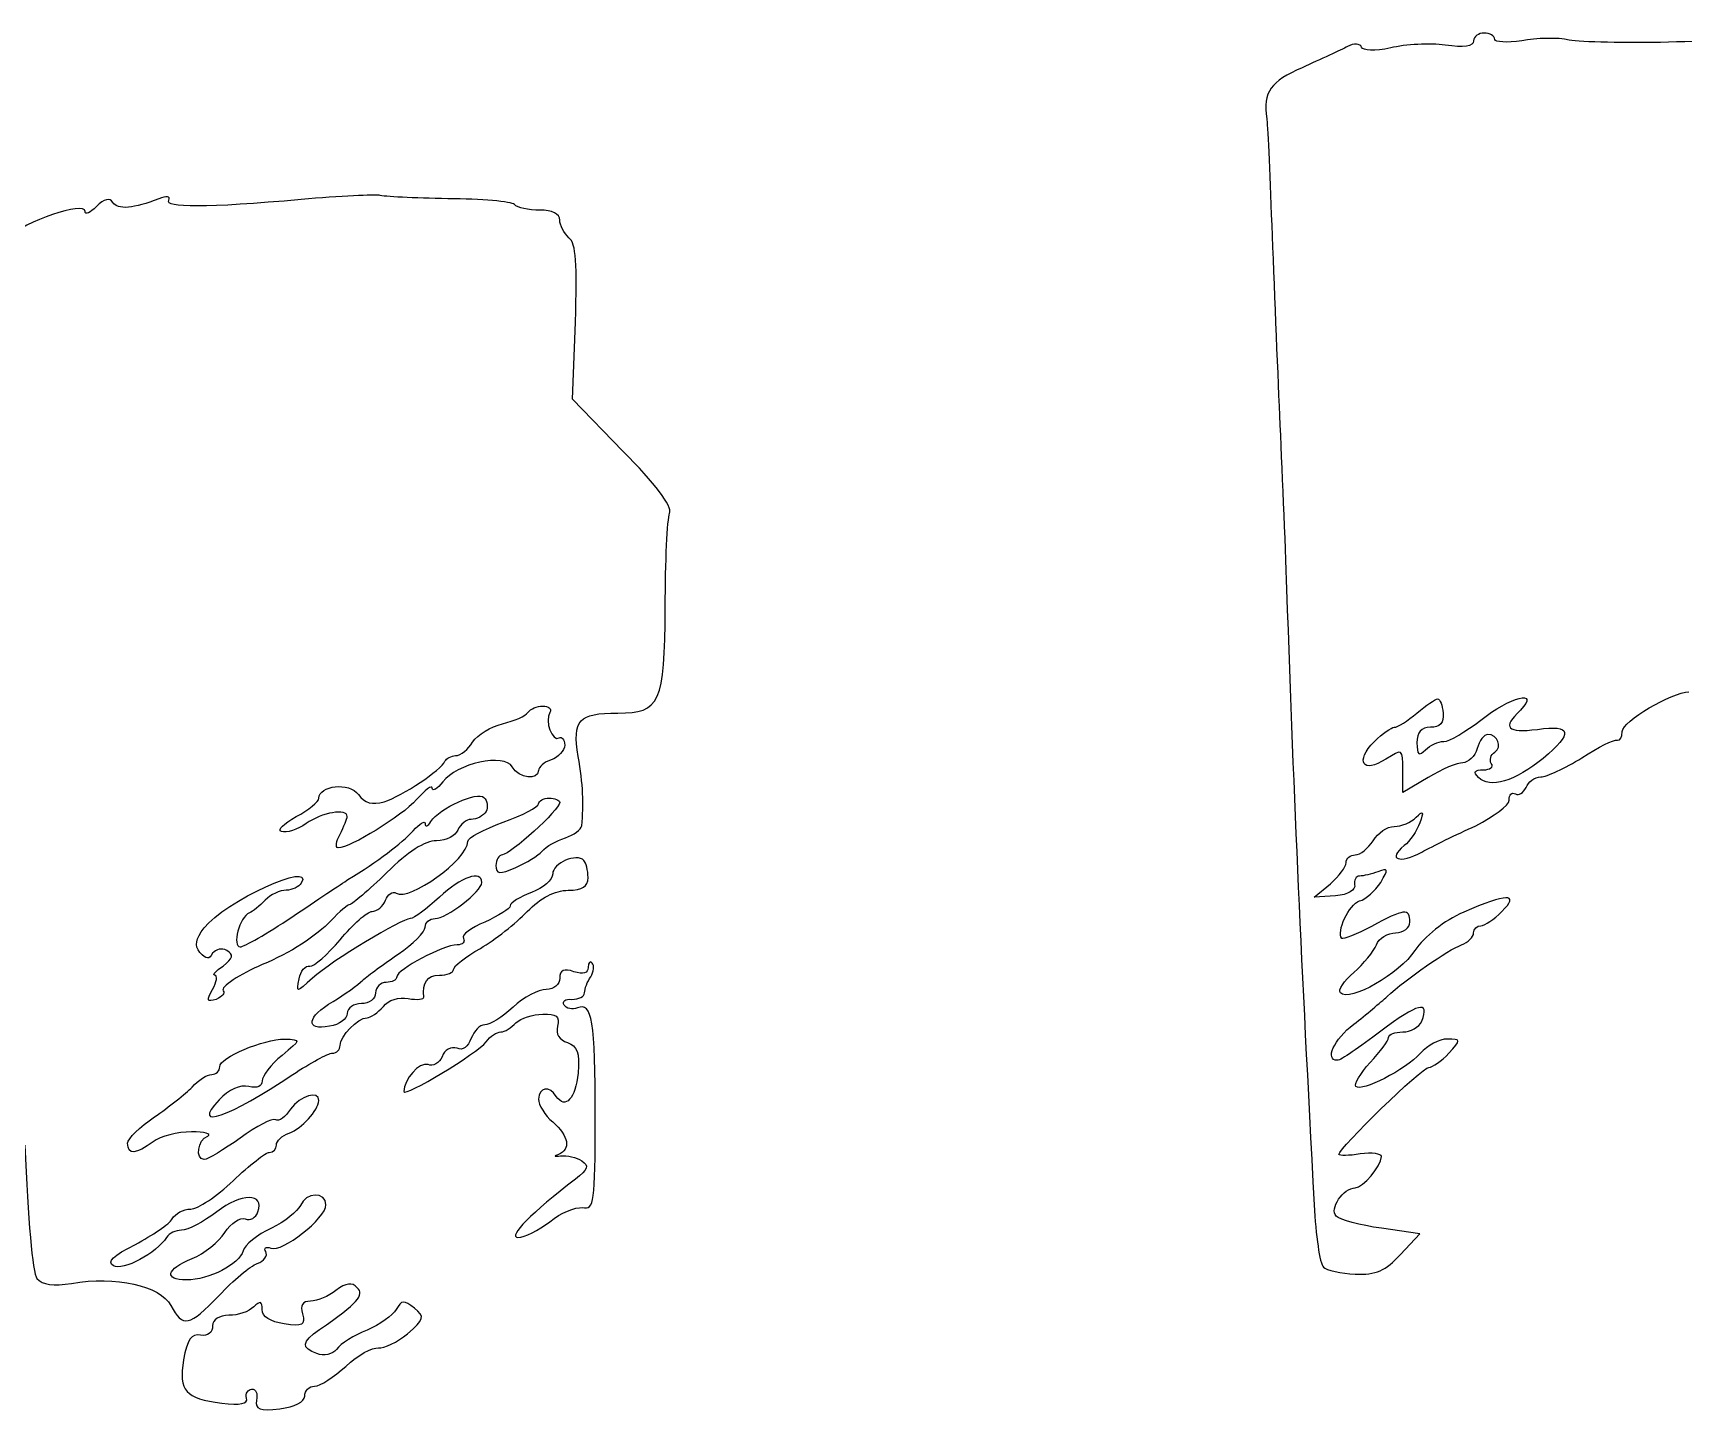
# Model space of a CAD drawing. Extents: x 0 to 69.4, y 0 to 30.3.
# Drawn here: x 38.764 to 42.81, y 3.654 to 7.03 of the extents above; entities that cross this region are included whole.
import ezdxf

# ---------------------------------------------------------------- set-up
doc = ezdxf.new("R2010")
doc.units = 0
doc.header["$MEASUREMENT"] = 0
doc.layers.get('0').update_dxf_attribs({"linetype": 'CONTINUOUS'})

msp = doc.modelspace()

# ---------------------------------------------------------------- linework, layer by layer
at = {"color": 0, "linetype": 'CONTINUOUS'}
for p, q in [((40.0862, 6.13297), (40.0932, 6.32221)), ((40.2094, 6.00624), (40.0862, 6.13297)), ((40.0307, 5.36572), (40.0307, 5.36572)), ((42.2196, 5.36399), (42.2196, 5.36399)), ((42.1207, 5.16954), (42.1207, 5.22336)), ((42.1832, 5.206), (42.1207, 5.16954)), ((39.8744, 5.12267), (39.8744, 5.12267)), ((41.9038, 4.91265), (41.9436, 4.94564)), ((41.9558, 4.91613), (41.9038, 4.91265)), ((40.1243, 4.74078), (40.1243, 4.74078)), ((42.1624, 4.08806), (42.0686, 4.10194)), ((42.1154, 4.03771), (42.1624, 4.08806)), ((39.5064, 3.94922), (39.5064, 3.94922))]:
    msp.add_line(p, q, dxfattribs=at)
for points in [[(42.02, 6.99571), (42.0165, 7.00439), (42.001, 7.00613), (41.9853, 6.99744)], [(42.2249, 7.00092), (42.1867, 7.00613), (42.1276, 7.00265), (42.0911, 6.99397)], [(42.2943, 7.01133), (42.2943, 6.99744), (42.27, 6.99397), (42.2249, 7.00092)], [(42.3203, 7.03043), (42.3064, 7.03043), (42.2943, 7.02175), (42.2943, 7.01133)], [(42.3464, 7.01481), (42.3464, 7.02349), (42.3342, 7.03043), (42.3203, 7.03043)], [(42.4124, 7.01133), (42.3758, 7.00613), (42.3464, 7.00786), (42.3464, 7.01481)], [(42.5286, 7.01307), (42.5008, 7.02001), (42.4471, 7.01828), (42.4124, 7.01133)], [(42.7717, 7.00786), (42.6675, 7.00613), (42.5581, 7.00786), (42.5286, 7.01307)], [(43.0581, 7.01307), (43.006, 7.01307), (42.8775, 7.01133), (42.7717, 7.00786)], [(41.9853, 6.99744), (41.9697, 6.98876), (41.9193, 6.96619), (41.8742, 6.94536)], [(42.0911, 6.99397), (42.0512, 6.98529), (42.0235, 6.98703), (42.02, 6.99571)], [(41.8742, 6.94536), (41.7961, 6.91238), (41.7788, 6.88633), (41.7874, 6.82042)], [(41.7874, 6.82042), (41.7892, 6.81347), (41.7943, 6.69542), (41.7996, 6.56)], [(38.8918, 6.59299), (38.8918, 6.61903), (38.7425, 6.56868), (38.7026, 6.52875)], [(38.9196, 6.60514), (38.904, 6.58951), (38.8918, 6.58431), (38.8918, 6.59299)], [(38.9596, 6.61556), (38.9526, 6.62771), (38.9388, 6.62424), (38.9196, 6.60514)], [(39.0724, 6.62424), (39.0117, 6.59993), (38.9717, 6.59646), (38.9596, 6.61556)], [(39.0967, 6.62076), (39.1019, 6.63118), (39.0915, 6.63118), (39.0724, 6.62424)], [(39.4214, 6.6225), (39.1904, 6.60167), (39.0846, 6.60167), (39.0967, 6.62076)], [(39.6124, 6.63292), (39.6036, 6.63465), (39.5168, 6.63118), (39.4214, 6.6225)], [(39.7807, 6.62424), (39.6974, 6.62597), (39.6228, 6.62944), (39.6124, 6.63292)], [(39.9439, 6.61035), (39.9369, 6.61729), (39.8622, 6.62424), (39.7807, 6.62424)], [(40.0064, 6.59646), (39.9786, 6.59646), (39.9508, 6.60167), (39.9439, 6.61035)], [(40.055, 6.57215), (40.055, 6.58778), (40.0358, 6.59646), (40.0064, 6.59646)], [(40.0775, 6.52875), (40.0654, 6.53917), (40.055, 6.56), (40.055, 6.57215)], [(41.7996, 6.56), (41.8047, 6.42285), (41.8135, 6.21283), (41.8186, 6.09304)], [(40.0932, 6.32221), (40.0983, 6.46451), (40.0949, 6.51486), (40.0775, 6.52875)], [(41.8186, 6.09304), (41.8239, 5.97325), (41.8325, 5.78233), (41.836, 5.66775)], [(40.324, 5.85351), (40.331, 5.87088), (40.2893, 5.92638), (40.2094, 6.00624)], [(40.3136, 5.62261), (40.3136, 5.73546), (40.3187, 5.83963), (40.324, 5.85351)], [(41.836, 5.66775), (41.8551, 5.12267), (41.8707, 4.76856), (41.9038, 4.15924)], [(40.1972, 5.36399), (40.3014, 5.36399), (40.3118, 5.38829), (40.3136, 5.62261)], [(42.3117, 5.34663), (42.3828, 5.40392), (42.4592, 5.42301), (42.4089, 5.37093)], [(39.9768, 5.36572), (39.9838, 5.3744), (39.9994, 5.38135), (40.0133, 5.38135)], [(40.0133, 5.38135), (40.0272, 5.38135), (40.0358, 5.3744), (40.0307, 5.36572)], [(42.1554, 5.36399), (42.1779, 5.38308), (42.2006, 5.39871), (42.2057, 5.39871)], [(42.2057, 5.39871), (42.2126, 5.39871), (42.2179, 5.38308), (42.2196, 5.36399)], [(42.6587, 5.31885), (42.6587, 5.34315), (42.7803, 5.41607), (42.8219, 5.41607)], [(39.9143, 5.33794), (39.9439, 5.34489), (39.9717, 5.35704), (39.9768, 5.36572)], [(40.0307, 5.36572), (40.0168, 5.34489), (40.0376, 5.29281), (40.0532, 5.30322)], [(40.1001, 5.25808), (40.0862, 5.34836), (40.1001, 5.36399), (40.1972, 5.36399)], [(42.0999, 5.32926), (42.1085, 5.32926), (42.1328, 5.34489), (42.1554, 5.36399)], [(42.2196, 5.36399), (42.2214, 5.33968), (42.2126, 5.32926), (42.1883, 5.32926)], [(42.2214, 5.29454), (42.2353, 5.29454), (42.2751, 5.31885), (42.3117, 5.34663)], [(42.4089, 5.37093), (42.3637, 5.32753), (42.3758, 5.31538), (42.4506, 5.32406)], [(39.8414, 5.29281), (39.8536, 5.3119), (39.8865, 5.331), (39.9143, 5.33794)], [(40.0532, 5.30322), (40.0601, 5.30669), (40.0671, 5.29975), (40.0671, 5.28586)], [(42.0512, 5.29454), (42.0703, 5.31364), (42.0929, 5.32926), (42.0999, 5.32926)], [(42.1883, 5.32926), (42.1658, 5.32926), (42.1554, 5.31711), (42.1554, 5.29107)], [(42.329, 5.3119), (42.3203, 5.3119), (42.3082, 5.29628), (42.3029, 5.27718)], [(42.3464, 5.2685), (42.3654, 5.28065), (42.3533, 5.3119), (42.329, 5.3119)], [(42.4506, 5.32406), (42.5356, 5.33621), (42.539, 5.31538), (42.4644, 5.25288)], [(42.6467, 5.29801), (42.6536, 5.29628), (42.6587, 5.30496), (42.6587, 5.31885)], [(39.9386, 5.23204), (39.9196, 5.26676), (39.8015, 5.24072), (39.7685, 5.19558)], [(39.7737, 5.24593), (39.7772, 5.25288), (39.7893, 5.25982), (39.7997, 5.25982)], [(39.7997, 5.25982), (39.8119, 5.25982), (39.831, 5.27544), (39.8414, 5.29281)], [(40.0671, 5.28586), (40.0671, 5.27197), (40.0515, 5.25635), (40.0342, 5.2494)], [(42.079, 5.25114), (42.0235, 5.21468), (42.0026, 5.24593), (42.0512, 5.29454)], [(42.1207, 5.22336), (42.1207, 5.27718), (42.1207, 5.27718), (42.079, 5.25114)], [(42.1554, 5.29107), (42.1554, 5.26156), (42.1606, 5.25808), (42.1762, 5.27371)], [(42.1762, 5.27371), (42.1883, 5.28586), (42.2075, 5.29454), (42.2214, 5.29454)], [(42.3029, 5.27718), (42.2978, 5.25808), (42.2804, 5.24246), (42.2682, 5.24246)], [(42.3376, 5.24072), (42.3325, 5.2494), (42.336, 5.26156), (42.3464, 5.2685)], [(42.5599, 5.25461), (42.5997, 5.28065), (42.6379, 5.29975), (42.6467, 5.29801)], [(39.6244, 5.14697), (39.6696, 5.16086), (39.765, 5.2251), (39.7737, 5.24593)], [(40.0029, 5.22336), (40.0029, 5.19906), (39.9543, 5.20426), (39.9386, 5.23204)], [(40.0342, 5.2494), (40.0168, 5.24419), (40.0029, 5.23204), (40.0029, 5.22336)], [(40.1088, 5.08794), (40.114, 5.14003), (40.1122, 5.19038), (40.1001, 5.25808)], [(42.2682, 5.24246), (42.2543, 5.24246), (42.2161, 5.22683), (42.1832, 5.206)], [(42.3064, 5.206), (42.2925, 5.21989), (42.296, 5.2251), (42.3186, 5.2251)], [(42.4644, 5.25288), (42.3967, 5.19732), (42.3342, 5.17822), (42.3064, 5.206)], [(42.3186, 5.2251), (42.3342, 5.2251), (42.3446, 5.23204), (42.3376, 5.24072)], [(42.4592, 5.20774), (42.4731, 5.20774), (42.5182, 5.22857), (42.5599, 5.25461)], [(39.4647, 5.15565), (39.4647, 5.1869), (39.5394, 5.19558), (39.5619, 5.16433)], [(39.7425, 5.17996), (39.7425, 5.18864), (39.7251, 5.17649), (39.7043, 5.15218)], [(39.7685, 5.19558), (39.7546, 5.17822), (39.7425, 5.17128), (39.7425, 5.17996)], [(42.3967, 5.16607), (42.4054, 5.16086), (42.4158, 5.16781), (42.4228, 5.18169)], [(42.4228, 5.18169), (42.4279, 5.19558), (42.4436, 5.20774), (42.4592, 5.20774)], [(39.4092, 5.11051), (39.4388, 5.12614), (39.4647, 5.14697), (39.4647, 5.15565)], [(39.7043, 5.15218), (39.6661, 5.11051), (39.5429, 5.03413), (39.5117, 5.03413)], [(39.5619, 5.16433), (39.5776, 5.1435), (39.595, 5.13829), (39.6244, 5.14697)], [(39.739, 5.09836), (39.7599, 5.13135), (39.8536, 5.17301), (39.8692, 5.15739)], [(39.8692, 5.15739), (39.8779, 5.14871), (39.8796, 5.13308), (39.8744, 5.12267)], [(40.055, 5.14524), (40.055, 5.12788), (39.9335, 5.01676), (39.9143, 5.01676)], [(39.9161, 5.09663), (39.9647, 5.11399), (40.0029, 5.13482), (40.0029, 5.14176)], [(40.0029, 5.14176), (40.0029, 5.14871), (40.015, 5.15565), (40.0289, 5.15565)], [(40.0289, 5.15565), (40.0428, 5.15565), (40.055, 5.15044), (40.055, 5.14524)], [(42.2994, 5.08794), (42.3446, 5.11051), (42.3811, 5.13829), (42.3811, 5.15044)], [(42.3811, 5.15044), (42.3811, 5.16433), (42.3881, 5.17128), (42.3967, 5.16607)], [(39.3728, 5.07406), (39.3624, 5.07753), (39.3779, 5.09315), (39.4092, 5.11051)], [(39.5342, 5.11051), (39.5342, 5.13135), (39.4717, 5.12093), (39.4335, 5.09315)], [(39.5168, 5.06711), (39.5256, 5.08621), (39.5342, 5.10531), (39.5342, 5.11051)], [(39.6956, 5.07579), (39.7112, 5.09315), (39.7251, 5.10183), (39.7251, 5.09315)], [(39.7251, 5.09315), (39.7251, 5.08447), (39.7321, 5.08621), (39.739, 5.09836)], [(39.8379, 5.10357), (39.8258, 5.10357), (39.8119, 5.09142), (39.805, 5.07753)], [(39.8744, 5.12267), (39.8675, 5.11225), (39.8518, 5.10357), (39.8379, 5.10357)], [(42.0999, 5.08621), (42.1172, 5.08621), (42.1415, 5.09663), (42.1536, 5.10878)], [(42.1536, 5.10878), (42.171, 5.12614), (42.1728, 5.12267), (42.1624, 5.09489)], [(39.4335, 5.09315), (39.4126, 5.07926), (39.3849, 5.06885), (39.3728, 5.07406)], [(39.5117, 5.03413), (39.5047, 5.03413), (39.5064, 5.04975), (39.5168, 5.06711)], [(39.536, 4.95606), (39.6089, 5.00114), (39.6678, 5.04454), (39.6956, 5.07579)], [(39.805, 5.07753), (39.7997, 5.06364), (39.7772, 5.05149), (39.7529, 5.05149)], [(39.8293, 5.04975), (39.8293, 5.05843), (39.8692, 5.07926), (39.9161, 5.09663)], [(40.0115, 5.02544), (40.0219, 5.0376), (40.0463, 5.05149), (40.0689, 5.05843)], [(40.0689, 5.05843), (40.0897, 5.06538), (40.1071, 5.07926), (40.1088, 5.08794)], [(42.0478, 5.05149), (42.0599, 5.07058), (42.0825, 5.08621), (42.0999, 5.08621)], [(42.1624, 5.09489), (42.1554, 5.07579), (42.1381, 5.04975), (42.1242, 5.03933)], [(42.1675, 5.02371), (42.1936, 5.0376), (42.2526, 5.06711), (42.2994, 5.08794)], [(39.7529, 5.05149), (39.7251, 5.05149), (39.6817, 5.02371), (39.6314, 4.97336)], [(39.6539, 4.92307), (39.6869, 4.90224), (39.8293, 5.00461), (39.8293, 5.04975)], [(39.9143, 5.01676), (39.9057, 5.01676), (39.8987, 5.00461), (39.8987, 4.99072)], [(39.9474, 4.98551), (39.9733, 4.99767), (40.0029, 5.01503), (40.0115, 5.02544)], [(40.114, 5.00288), (40.0967, 5.02197), (40.0376, 4.99593), (40.0376, 4.96994)], [(41.9818, 4.99767), (41.9818, 5.00808), (41.9922, 5.01676), (42.0044, 5.01676)], [(42.0044, 5.01676), (42.0165, 5.01676), (42.0356, 5.03239), (42.0478, 5.05149)], [(42.1242, 5.03933), (42.0825, 5.00461), (42.1119, 4.99419), (42.1675, 5.02371)], [(39.1835, 4.838), (39.2339, 4.90224), (39.4561, 5.00461), (39.4214, 4.94738)], [(39.864, 4.94911), (39.864, 4.98031), (39.8136, 4.963), (39.7599, 4.91265)], [(39.8987, 4.99072), (39.8987, 4.96994), (39.9074, 4.96821), (39.9474, 4.98551)], [(40.1243, 4.96126), (40.1243, 4.97857), (40.1192, 4.99767), (40.114, 5.00288)], [(41.9436, 4.94564), (41.9644, 4.96474), (41.9818, 4.98725), (41.9818, 4.99767)], [(42.0668, 4.94911), (42.086, 4.98204), (42.086, 4.98551), (42.0599, 4.9751)], [(39.4214, 4.94738), (39.4161, 4.93869), (39.3987, 4.93001), (39.3849, 4.93001)], [(39.3987, 4.86404), (39.4596, 4.90571), (39.5203, 4.94564), (39.536, 4.95606)], [(39.6314, 4.97336), (39.5862, 4.93001), (39.5464, 4.89529), (39.5411, 4.89529)], [(39.7494, 4.86057), (39.7772, 4.86057), (39.864, 4.92654), (39.864, 4.94911)], [(40.0376, 4.96994), (40.0376, 4.95606), (40.015, 4.93522), (39.9856, 4.92481)], [(40.0758, 4.93001), (40.1106, 4.93001), (40.1243, 4.93869), (40.1243, 4.96126)], [(42.0026, 4.9439), (42.0061, 4.93001), (41.9871, 4.9196), (41.9558, 4.91613)], [(42.0149, 4.96474), (42.0061, 4.96474), (42.001, 4.95432), (42.0026, 4.9439)], [(42.0599, 4.9751), (42.0443, 4.96994), (42.0235, 4.96474), (42.0149, 4.96474)], [(42.0149, 4.90397), (42.0304, 4.90744), (42.0529, 4.92828), (42.0668, 4.94911)], [(39.3328, 4.90571), (39.3207, 4.89182), (39.3015, 4.87793), (39.2946, 4.87446)], [(39.3849, 4.93001), (39.3693, 4.93001), (39.3467, 4.9196), (39.3328, 4.90571)], [(39.5411, 4.89529), (39.536, 4.89529), (39.5151, 4.87793), (39.4943, 4.85536)], [(39.595, 4.87793), (39.6071, 4.87793), (39.6228, 4.89008), (39.6279, 4.90571)], [(39.6279, 4.90571), (39.6332, 4.9196), (39.6453, 4.92828), (39.6539, 4.92307)], [(39.7599, 4.91265), (39.7286, 4.88488), (39.6974, 4.86057), (39.6886, 4.86057)], [(39.9856, 4.92481), (39.9578, 4.91439), (39.9335, 4.89876), (39.9335, 4.89182)], [(39.9751, 4.87793), (40.0081, 4.91092), (40.0428, 4.93001), (40.0758, 4.93001)], [(41.9714, 4.81196), (41.9575, 4.82758), (41.9887, 4.89529), (42.0149, 4.90397)], [(42.3637, 4.87793), (42.4089, 4.92307), (42.3758, 4.92307), (42.27, 4.87619)], [(39.2946, 4.87446), (39.2703, 4.86578), (39.2513, 4.79113), (39.2721, 4.79113)], [(39.2721, 4.79113), (39.2807, 4.79113), (39.3381, 4.82411), (39.3987, 4.86404)], [(39.4943, 4.85536), (39.4596, 4.8189), (39.3936, 4.7755), (39.3258, 4.74772)], [(39.6886, 4.86057), (39.6678, 4.86057), (39.4978, 4.75814), (39.4492, 4.71474)], [(39.5168, 4.80849), (39.5481, 4.84668), (39.5828, 4.87793), (39.595, 4.87793)], [(39.7251, 4.83974), (39.7251, 4.85015), (39.7356, 4.86057), (39.7494, 4.86057)], [(39.8606, 4.78765), (39.8953, 4.80849), (39.9474, 4.84842), (39.9751, 4.87793)], [(39.9335, 4.89182), (39.9335, 4.88488), (39.9057, 4.86751), (39.871, 4.85189)], [(42.1381, 4.85189), (42.1381, 4.88661), (42.1242, 4.88488), (42.0443, 4.84147)], [(42.27, 4.87619), (42.2214, 4.85536), (42.1744, 4.81717), (42.1501, 4.78244)], [(42.3117, 4.84321), (42.3221, 4.84321), (42.3446, 4.85883), (42.3637, 4.87793)], [(39.1731, 4.77724), (39.1592, 4.7946), (39.1626, 4.81022), (39.1835, 4.838)], [(39.6592, 4.77376), (39.6956, 4.79807), (39.7251, 4.82758), (39.7251, 4.83974)], [(39.871, 4.85189), (39.8379, 4.838), (39.8136, 4.82064), (39.8189, 4.81196)], [(42.0443, 4.84147), (42.0079, 4.82238), (41.9749, 4.80849), (41.9714, 4.81196)], [(42.0564, 4.79633), (42.0617, 4.81196), (42.0842, 4.82585), (42.1033, 4.82585)], [(42.1033, 4.82585), (42.1224, 4.82585), (42.1381, 4.838), (42.1381, 4.85189)], [(42.2647, 4.79633), (42.2804, 4.80154), (42.2943, 4.81543), (42.2943, 4.82585)], [(42.2943, 4.82585), (42.2943, 4.83453), (42.3029, 4.84321), (42.3117, 4.84321)], [(39.2043, 4.7755), (39.1957, 4.75988), (39.1888, 4.75988), (39.1731, 4.77724)], [(39.239, 4.78244), (39.2269, 4.78939), (39.2131, 4.78592), (39.2043, 4.7755)], [(39.2304, 4.74425), (39.2547, 4.76335), (39.2564, 4.77203), (39.239, 4.78244)], [(39.4422, 4.74425), (39.4526, 4.74251), (39.4856, 4.77203), (39.5168, 4.80849)], [(39.8032, 4.79633), (39.7703, 4.79633), (39.6557, 4.73557), (39.6557, 4.71821)], [(39.7946, 4.73557), (39.7946, 4.74425), (39.824, 4.76682), (39.8606, 4.78765)], [(39.8189, 4.81196), (39.824, 4.80328), (39.8171, 4.79633), (39.8032, 4.79633)], [(42.1501, 4.78244), (42.1137, 4.72515), (41.9906, 4.65571), (41.9679, 4.67828)], [(42.001, 4.72863), (42.0251, 4.74946), (42.0494, 4.78071), (42.0564, 4.79633)], [(42.0825, 4.6696), (42.1293, 4.713), (42.2318, 4.78418), (42.2647, 4.79633)], [(39.2096, 4.72168), (39.2026, 4.72168), (39.2112, 4.7321), (39.2304, 4.74425)], [(39.3258, 4.74772), (39.2721, 4.72515), (39.2217, 4.69217), (39.2304, 4.68349)], [(39.4161, 4.713), (39.4196, 4.7321), (39.4318, 4.74599), (39.4422, 4.74425)], [(39.5724, 4.70953), (39.5846, 4.72168), (39.6244, 4.74946), (39.6592, 4.77376)], [(39.7599, 4.72168), (39.7789, 4.72168), (39.7946, 4.72863), (39.7946, 4.73557)], [(40.0897, 4.73036), (40.0654, 4.73904), (40.055, 4.73383), (40.055, 4.71474)], [(40.1243, 4.74078), (40.1243, 4.72689), (40.1122, 4.72342), (40.0897, 4.73036)], [(40.1347, 4.75119), (40.1296, 4.75814), (40.1243, 4.75293), (40.1243, 4.74078)], [(40.1312, 4.71821), (40.1382, 4.73036), (40.14, 4.74599), (40.1347, 4.75119)], [(39.2043, 4.68696), (39.2147, 4.70606), (39.2165, 4.72168), (39.2096, 4.72168)], [(39.4492, 4.71474), (39.4092, 4.67828), (39.4092, 4.67828), (39.4161, 4.713)], [(39.4994, 4.65744), (39.5272, 4.67481), (39.5603, 4.69738), (39.5724, 4.70953)], [(39.6297, 4.70432), (39.6158, 4.70432), (39.6036, 4.69217), (39.6036, 4.67828)], [(39.6557, 4.71821), (39.6557, 4.70953), (39.6436, 4.70432), (39.6297, 4.70432)], [(39.7217, 4.66786), (39.7182, 4.70432), (39.7303, 4.72168), (39.7599, 4.72168)], [(40.055, 4.71474), (40.055, 4.69911), (40.0411, 4.68696), (40.0219, 4.68696)], [(40.1157, 4.67828), (40.1157, 4.68869), (40.1226, 4.70606), (40.1312, 4.71821)], [(41.9679, 4.67828), (41.961, 4.68522), (41.9767, 4.70779), (42.001, 4.72863)], [(39.2131, 4.66265), (39.1904, 4.65571), (39.1888, 4.65918), (39.2043, 4.68696)], [(39.2304, 4.68349), (39.2356, 4.67828), (39.2286, 4.6696), (39.2131, 4.66265)], [(39.4908, 4.59668), (39.43, 4.58453), (39.4353, 4.62099), (39.4994, 4.65744)], [(39.6036, 4.67828), (39.6036, 4.66439), (39.5881, 4.65224), (39.5689, 4.65224)], [(39.6228, 4.64529), (39.6349, 4.66092), (39.6608, 4.6696), (39.6835, 4.66439)], [(39.6835, 4.66439), (39.706, 4.66092), (39.7233, 4.66265), (39.7217, 4.66786)], [(40.0219, 4.68696), (40.0029, 4.68696), (39.9664, 4.66786), (39.9404, 4.64356)], [(40.0654, 4.64876), (40.0601, 4.65744), (40.0689, 4.66439), (40.0844, 4.66265)], [(40.0844, 4.66265), (40.1018, 4.66265), (40.1157, 4.6696), (40.1157, 4.67828)], [(40.1417, 4.37278), (40.1417, 4.61231), (40.1347, 4.65571), (40.0983, 4.64182)], [(42.001, 4.60189), (42.0304, 4.62446), (42.0668, 4.65571), (42.0825, 4.6696)], [(42.1675, 4.60883), (42.1867, 4.66092), (42.1589, 4.65397), (42.0668, 4.58453)], [(39.5342, 4.62793), (39.5342, 4.61578), (39.5151, 4.60015), (39.4908, 4.59668)], [(39.5168, 4.54981), (39.5168, 4.57238), (39.5603, 4.61751), (39.5828, 4.61751)], [(39.5689, 4.65224), (39.5499, 4.65224), (39.5342, 4.64182), (39.5342, 4.62793)], [(39.5828, 4.61751), (39.5915, 4.61751), (39.6089, 4.62967), (39.6228, 4.64529)], [(39.9404, 4.64356), (39.9143, 4.61925), (39.8831, 4.60015), (39.871, 4.60015)], [(39.9474, 4.60536), (39.9594, 4.61578), (39.989, 4.62619), (40.0133, 4.62619)], [(40.0133, 4.62619), (40.0463, 4.62793), (40.055, 4.62099), (40.0497, 4.59668)], [(40.0983, 4.64182), (40.0862, 4.63661), (40.0706, 4.64008), (40.0654, 4.64876)], [(39.871, 4.60015), (39.8588, 4.60015), (39.8449, 4.58453), (39.8379, 4.56717)], [(39.8744, 4.55849), (39.8849, 4.57238), (39.9004, 4.58279), (39.9108, 4.58279)], [(39.9108, 4.58279), (39.9196, 4.58279), (39.9369, 4.59321), (39.9474, 4.60536)], [(40.0497, 4.59668), (40.0446, 4.57758), (40.0532, 4.56369), (40.074, 4.55675)], [(41.961, 4.51335), (41.9281, 4.51335), (41.9524, 4.56543), (42.001, 4.60189)], [(42.0668, 4.58453), (42.0149, 4.5446), (41.9679, 4.51335), (41.961, 4.51335)], [(42.086, 4.5689), (42.086, 4.57758), (42.1015, 4.58279), (42.1207, 4.58279)], [(42.1207, 4.58279), (42.1397, 4.58279), (42.1606, 4.59494), (42.1675, 4.60883)], [(39.2217, 4.49772), (39.2217, 4.52029), (39.3293, 4.56543), (39.3814, 4.56543)], [(39.3814, 4.56543), (39.4214, 4.56369), (39.4214, 4.56369), (39.3744, 4.5255)], [(39.4978, 4.53071), (39.5082, 4.53071), (39.5168, 4.53939), (39.5168, 4.54981)], [(39.6731, 4.43701), (39.6731, 4.42139), (39.8536, 4.53071), (39.8744, 4.55849)], [(39.8032, 4.54286), (39.7893, 4.54807), (39.7719, 4.53939), (39.7668, 4.52203)], [(39.8379, 4.56717), (39.831, 4.54633), (39.8171, 4.53592), (39.8032, 4.54286)], [(40.074, 4.55675), (40.0983, 4.54807), (40.1036, 4.53244), (40.1001, 4.48215)], [(42.0408, 4.50814), (42.0651, 4.53418), (42.086, 4.56196), (42.086, 4.5689)], [(42.23, 4.56543), (42.211, 4.56543), (42.1814, 4.54981), (42.164, 4.53071)], [(42.2335, 4.53071), (42.2647, 4.56369), (42.2631, 4.56543), (42.23, 4.56543)], [(39.2026, 4.47868), (39.2131, 4.47868), (39.2217, 4.48736), (39.2217, 4.49772)], [(39.3744, 4.5255), (39.3467, 4.50293), (39.3258, 4.47521), (39.3258, 4.46306)], [(39.4006, 4.47868), (39.4439, 4.5064), (39.4874, 4.53071), (39.4978, 4.53071)], [(39.7321, 4.50293), (39.7112, 4.50988), (39.6731, 4.46653), (39.6731, 4.43701)], [(39.7668, 4.52203), (39.7599, 4.5064), (39.7442, 4.49772), (39.7321, 4.50293)], [(41.9644, 4.2825), (41.9644, 4.29812), (42.1675, 4.49604), (42.1849, 4.49604)], [(42.0061, 4.44917), (42.001, 4.45437), (42.0165, 4.48042), (42.0408, 4.50814)], [(42.164, 4.53071), (42.1258, 4.4891), (42.02, 4.43528), (42.0061, 4.44917)], [(42.1849, 4.49604), (42.1936, 4.49604), (42.2161, 4.51161), (42.2335, 4.53071)], [(39.22, 4.41618), (39.1487, 4.33979), (39.246, 4.37451), (39.4006, 4.47868)], [(39.154, 4.44743), (39.1696, 4.46479), (39.1904, 4.47868), (39.2026, 4.47868)], [(39.2929, 4.44917), (39.2721, 4.45437), (39.2443, 4.44222), (39.22, 4.41618)], [(39.3258, 4.46306), (39.3258, 4.44917), (39.3138, 4.44396), (39.2929, 4.44917)], [(40.0463, 4.42486), (40.0307, 4.45264), (40.0029, 4.44743), (40.0029, 4.41792)], [(40.1001, 4.48215), (40.0932, 4.41965), (40.0689, 4.39187), (40.0463, 4.42486)], [(39.0619, 4.37451), (39.0967, 4.39882), (39.1383, 4.43181), (39.154, 4.44743)], [(39.3918, 4.33458), (39.4231, 4.34674), (39.4631, 4.39014), (39.4647, 4.41444)], [(39.4647, 4.41444), (39.4647, 4.44049), (39.4196, 4.4266), (39.3953, 4.39361)], [(40.0029, 4.41792), (40.0029, 4.40403), (40.0185, 4.37799), (40.0376, 4.36236)], [(38.996, 4.31028), (38.996, 4.32069), (39.0256, 4.35021), (39.0619, 4.37451)], [(39.3589, 4.36757), (39.3501, 4.37278), (39.3119, 4.35194), (39.2721, 4.32243)], [(39.3953, 4.39361), (39.3832, 4.37451), (39.3658, 4.36236), (39.3589, 4.36757)], [(40.1106, 4.15229), (40.14, 4.14708), (40.1417, 4.16444), (40.1417, 4.37278)], [(39.1522, 4.33806), (39.1193, 4.33806), (39.0758, 4.32764), (39.0585, 4.31375)], [(39.1922, 4.32764), (39.2026, 4.33285), (39.1853, 4.33806), (39.1522, 4.33806)], [(39.3606, 4.30507), (39.3606, 4.31549), (39.3744, 4.32937), (39.3918, 4.33458)], [(40.0376, 4.36236), (40.0775, 4.32764), (40.0828, 4.29465), (40.0515, 4.2825)], [(38.7443, 4.30507), (38.7513, 4.12451), (38.7633, 3.99262), (38.7737, 3.97874)], [(39.0585, 4.31375), (39.0168, 4.2825), (38.996, 4.28076), (38.996, 4.31028)], [(39.1835, 4.27035), (39.161, 4.27035), (39.1679, 4.31896), (39.1922, 4.32764)], [(39.2721, 4.32243), (39.2321, 4.29465), (39.1922, 4.27035), (39.1835, 4.27035)], [(39.3432, 4.28771), (39.3536, 4.28771), (39.3606, 4.29639), (39.3606, 4.30507)], [(39.2547, 4.21826), (39.2946, 4.25646), (39.3346, 4.28771), (39.3432, 4.28771)], [(40.0515, 4.2825), (40.0393, 4.27903), (40.0411, 4.27729), (40.0567, 4.27903)], [(40.0567, 4.27903), (40.0724, 4.28076), (40.0967, 4.27556), (40.1088, 4.26687)], [(40.1088, 4.26687), (40.1278, 4.25472), (40.1243, 4.24604), (40.0932, 4.22174)], [(42.0165, 4.28424), (41.9887, 4.27903), (41.9644, 4.27903), (41.9644, 4.2825)], [(42.0044, 4.2009), (42.0235, 4.2009), (42.0668, 4.25299), (42.0686, 4.27729)], [(42.0686, 4.27729), (42.0686, 4.28424), (42.046, 4.28771), (42.0165, 4.28424)], [(39.1506, 4.14882), (39.1679, 4.14882), (39.2147, 4.18007), (39.2547, 4.21826)], [(40.0932, 4.22174), (39.9872, 4.14187), (39.9265, 4.07937), (39.9525, 4.07937)], [(39.3154, 4.14187), (39.3328, 4.18875), (39.2737, 4.18875), (39.2147, 4.14187)], [(39.4821, 4.15924), (39.4821, 4.19222), (39.4318, 4.19049), (39.4196, 4.1575)], [(41.9575, 4.13146), (41.9401, 4.14882), (41.9749, 4.2009), (42.0044, 4.2009)], [(39.1054, 4.12451), (39.1124, 4.1384), (39.1332, 4.14882), (39.1506, 4.14882)], [(39.2147, 4.14187), (39.1818, 4.11757), (39.1436, 4.09674), (39.1279, 4.09674)], [(39.2339, 4.09153), (39.2494, 4.1141), (39.2721, 4.12972), (39.2842, 4.12451)], [(39.2842, 4.12451), (39.2964, 4.11931), (39.3103, 4.12799), (39.3154, 4.14187)], [(39.3467, 4.05333), (39.3744, 4.04118), (39.4821, 4.12625), (39.4821, 4.15924)], [(39.4196, 4.1575), (39.4126, 4.14361), (39.3814, 4.11757), (39.3485, 4.10194)], [(40.0307, 4.11757), (40.0567, 4.14014), (40.0932, 4.15403), (40.1106, 4.15229)], [(41.9038, 4.15924), (41.9072, 4.08458), (41.9176, 4.01519), (41.9262, 4.00651)], [(42.0686, 4.10194), (42.0165, 4.10889), (41.9663, 4.12278), (41.9575, 4.13146)], [(39.0151, 4.06201), (39.0568, 4.08458), (39.0985, 4.11236), (39.1054, 4.12451)], [(39.1279, 4.09674), (39.114, 4.09674), (39.0985, 4.08979), (39.0915, 4.07937)], [(39.154, 4.02729), (39.1835, 4.03944), (39.22, 4.06896), (39.2339, 4.09153)], [(39.3485, 4.10194), (39.3138, 4.08632), (39.2825, 4.06028), (39.279, 4.04639)], [(39.9525, 4.07937), (39.9682, 4.07937), (40.0029, 4.09674), (40.0307, 4.11757)], [(38.9612, 4.00999), (38.9457, 4.0204), (38.9596, 4.03424), (39.0151, 4.06201)], [(39.0915, 4.07937), (39.0672, 4.04118), (38.9839, 3.9961), (38.9612, 4.00999)], [(39.279, 4.04639), (39.2703, 4.01346), (39.1957, 3.97526), (39.1401, 3.97526)], [(39.3346, 4.04465), (39.3293, 4.05333), (39.3346, 4.05681), (39.3467, 4.05333)], [(39.1401, 3.97526), (39.0846, 3.97526), (39.0897, 4.00131), (39.154, 4.02729)], [(39.22, 3.93707), (39.2547, 3.97353), (39.2964, 4.00999), (39.3138, 4.01519)], [(39.3138, 4.01519), (39.3311, 4.02214), (39.3397, 4.03424), (39.3346, 4.04465)], [(41.9262, 4.00651), (41.9332, 3.99957), (41.9697, 3.99089), (42.0044, 3.98915)], [(42.0044, 3.98915), (42.0547, 3.98742), (42.079, 3.99783), (42.1154, 4.03771)], [(38.7737, 3.97874), (38.7876, 3.96311), (38.8138, 3.95964), (38.8589, 3.96658)], [(38.8589, 3.96658), (38.9665, 3.98568), (39.0758, 3.96137), (39.1019, 3.91276)], [(39.5585, 3.95617), (39.5464, 3.97006), (39.5307, 3.96832), (39.5064, 3.94922)], [(39.1019, 3.91276), (39.1314, 3.85721), (39.1471, 3.86068), (39.22, 3.93707)], [(39.3258, 3.90235), (39.3258, 3.92318), (39.3207, 3.92492), (39.305, 3.90929)], [(39.5064, 3.94922), (39.489, 3.93533), (39.4612, 3.92318), (39.4439, 3.92318)], [(39.4665, 3.85374), (39.5603, 3.91797), (39.5776, 3.93881), (39.5585, 3.95617)], [(39.699, 3.90582), (39.6731, 3.92665), (39.6678, 3.92665), (39.6539, 3.90235)], [(39.2443, 3.88846), (39.22, 3.88846), (39.2043, 3.87804), (39.2043, 3.86242)], [(39.305, 3.90929), (39.2929, 3.89714), (39.2668, 3.88846), (39.2443, 3.88846)], [(39.3797, 3.86762), (39.345, 3.87283), (39.3258, 3.88499), (39.3258, 3.90235)], [(39.4249, 3.89193), (39.4318, 3.86415), (39.4249, 3.86068), (39.3797, 3.86762)], [(39.4439, 3.92318), (39.4249, 3.92318), (39.4179, 3.91276), (39.4249, 3.89193)], [(39.6539, 3.90235), (39.6453, 3.88846), (39.614, 3.86589), (39.5828, 3.852)], [(39.6817, 3.84332), (39.7233, 3.87978), (39.7251, 3.88499), (39.699, 3.90582)], [(39.2043, 3.86242), (39.2043, 3.84679), (39.1922, 3.83637), (39.1749, 3.83985)], [(39.4596, 3.79471), (39.4214, 3.8086), (39.4214, 3.82249), (39.4665, 3.85374)], [(39.5828, 3.852), (39.5515, 3.83985), (39.5168, 3.81901), (39.5082, 3.80512)], [(39.1749, 3.83985), (39.1522, 3.84332), (39.1418, 3.82943), (39.1332, 3.77908)], [(39.5082, 3.80512), (39.4978, 3.79297), (39.4769, 3.78776), (39.4596, 3.79471)], [(39.5307, 3.76346), (39.5603, 3.79124), (39.595, 3.81033), (39.6106, 3.8086)], [(39.6106, 3.8086), (39.6244, 3.80686), (39.6574, 3.82249), (39.6817, 3.84332)], [(39.1332, 3.77908), (39.121, 3.70269), (39.1367, 3.68533), (39.2269, 3.67318)], [(39.4543, 3.71485), (39.4682, 3.71485), (39.5013, 3.73742), (39.5307, 3.76346)], [(39.2269, 3.67318), (39.2721, 3.66797), (39.2911, 3.67144), (39.2876, 3.68533)], [(39.2876, 3.68533), (39.2842, 3.69749), (39.2911, 3.70617), (39.2999, 3.7079)], [(39.2999, 3.7079), (39.3103, 3.7079), (39.3154, 3.69749), (39.3119, 3.68012)], [(39.3693, 3.65929), (39.4057, 3.6645), (39.43, 3.67665), (39.43, 3.69054)], [(39.43, 3.69054), (39.43, 3.70443), (39.4404, 3.71485), (39.4543, 3.71485)], [(39.3119, 3.68012), (39.3085, 3.65756), (39.3189, 3.65408), (39.3693, 3.65929)]]:
    msp.add_open_spline(points, degree=3, dxfattribs=at)

doc.saveas('drawing.dxf')
